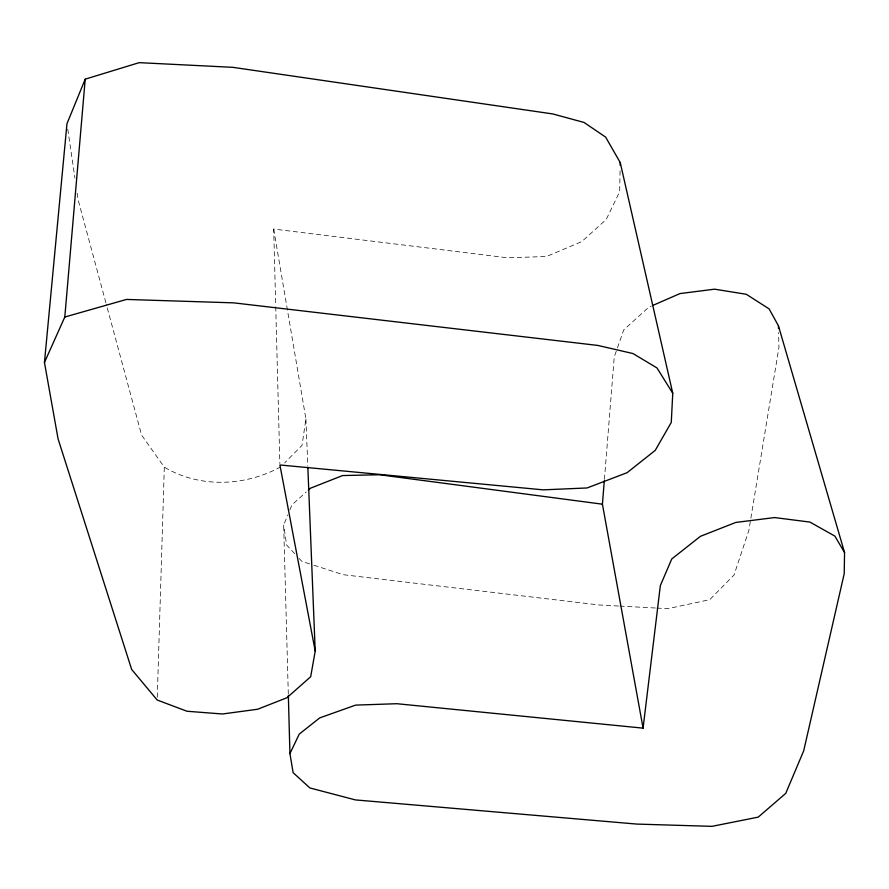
<?xml version="1.0" encoding="UTF-8"?>
<svg xmlns="http://www.w3.org/2000/svg" width="889" height="889" viewBox="0 0 889 889"><rect width="100%" height="100%" fill="white"/><g stroke="black" fill="none" stroke-linecap="round" stroke-linejoin="round"><path stroke-width="0.67" stroke-dasharray="4.45 3.33" d="M620.077 170.866L619.677 191.68L606.187 219.539L581.728 241.641L546.479 256.51L507.486 257.799L273.69 229.051L275.701 305.383M157.286 697.254L164.309 467.125L141.584 435.099L106.258 304.149M604.409 479.415L614.255 356.922L616.966 349.188M273.69 229.051L305.916 418.986L302.004 445.422L284.613 462.936M617.422 347.899L623.756 329.863L648.814 307.172L651.304 306.083M288.303 694.053L283.68 525.055L287.825 514.953M289.892 509.908L291.959 504.863L306.272 491.95M280.746 466.825C245.275 486.472 199.536 488.283 164.309 467.125M618.433 606.02L599.23 604.987L343.143 574.694L310.883 564.271M619.811 606.087L655.471 608.009M656.849 608.087L667.817 608.676L709.744 599.686L734.003 575.061L748.838 530.522L778.942 347.432L778.597 332.575M309.594 563.848L301.849 561.348L299.16 558.47M294.692 553.669L286.636 545.035L283.68 525.055M105.902 302.816L78.143 199.925L76.943 191.757M67.764 129.172L74.943 178.156M305.916 418.986L307.794 465.958M275.734 306.772L279.868 463.58"/><path stroke-width="1.33" d="M652.559 305.538L679.974 293.581L714.556 289.181L746.304 294.281L769.152 308.928L778.442 325.83L844.55 552.525L844.228 573.649L803.7 750.794L785.743 793.377L758.239 817.124L711.978 826.348L636.835 824.081L355.411 799.911L309.883 787.954L293.126 772.674L289.936 753.628L288.347 695.442M620.178 165.321L620.233 162.543L605.631 137.106L584.051 122.46L552.836 113.948L232.818 67.331L139.195 62.652L85.211 79.165L66.964 123.727L44.45 362.468L58.085 438.922L131.661 669.45L157.197 700.021L186.968 711.244L222.417 713.989L257.677 709.244L286.914 697.754L310.683 676.729L315.206 651.059L307.85 467.336M620.233 162.543L672.762 393.271L671.273 422.408L655.249 450.367L627.112 472.681L587.096 487.961L543.223 489.85L279.902 464.969L315.206 651.059M289.936 753.628L299.215 734.136L319.729 717.89L355.656 705.11L396.805 703.71L643.08 728.147L602.42 504.185L604.298 480.793M44.45 362.468L64.808 317.029L85.211 79.165M643.08 728.147L660.349 585.584L671.74 558.97L700.454 536.311L735.759 522.443L774.608 517.565L809.935 522.087L834.871 536.111L844.55 552.525M308.316 490.106L310.35 488.261L342.598 475.548L379.625 474.759L602.42 504.185M64.808 317.029L126.527 299.437L233.74 302.86L597.786 345.421L632.968 353.544L657.004 367.957L672.762 393.271M778.442 325.83L778.497 328.53"/></g></svg>
